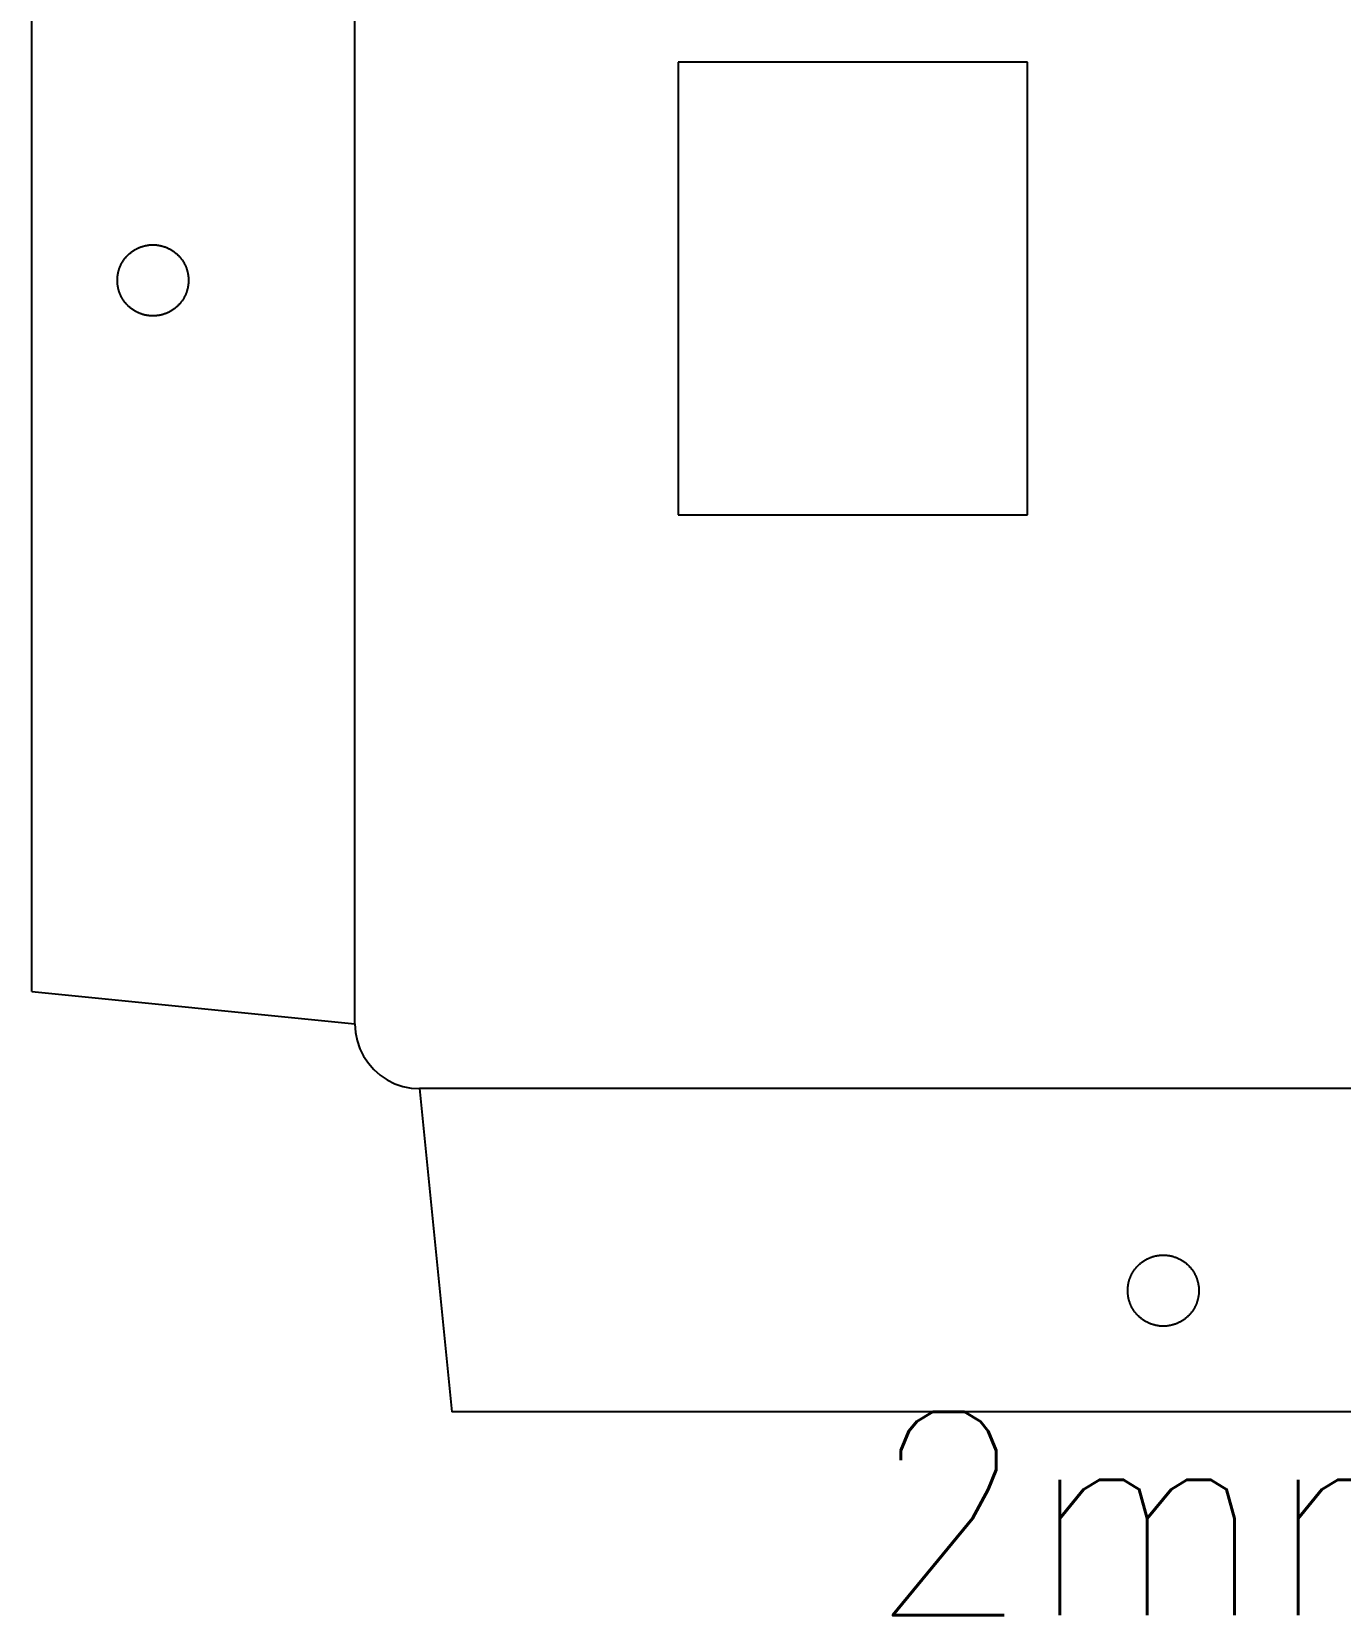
# Model space of a CAD drawing. Extents: x 313 to 538, y -9 to 739.
# Drawn here: x 312.5 to 393.5, y -8.7 to 89.2 of the extents above; entities that cross this region are included whole.
import ezdxf

# ---------------------------------------------------------------- set-up
doc = ezdxf.new("R2010")
doc.units = 0
doc.layers.get('0').update_dxf_attribs({"linetype": 'CONTINUOUS', "true_color": 0xffffff})
doc.layers.add('Layer0', color=7, linetype='CONTINUOUS', true_color=0xffffff)
doc.styles.add('textstyle4', font='')
doc.styles.get('textstyle4').set_extended_font_data('Standard')

msp = doc.modelspace()

# ---------------------------------------------------------------- linework, layer by layer
at = {"layer": 'Layer0'}
for p, q in [((332.527, 27.84), (332.527, 714.84)), ((312.527, 29.84), (312.527, 712.84)), ((352.527, 87.34), (352.527, 59.34)), ((374.127, 87.34), (352.527, 87.34)), ((374.127, 59.34), (374.127, 87.34)), ((318.499, 75.422), (318.527, 75.449)), ((318.527, 75.449), (318.555, 75.475)), ((318.555, 75.475), (318.584, 75.5)), ((318.584, 75.5), (318.613, 75.525)), ((318.613, 75.525), (318.643, 75.55)), ((318.643, 75.55), (318.673, 75.573)), ((318.673, 75.573), (318.703, 75.597)), ((318.703, 75.597), (318.734, 75.62)), ((318.734, 75.62), (318.766, 75.642)), ((318.766, 75.642), (318.797, 75.664)), ((318.797, 75.664), (318.829, 75.685)), ((318.829, 75.685), (318.862, 75.706)), ((318.862, 75.706), (318.894, 75.726)), ((318.894, 75.726), (318.927, 75.745)), ((318.927, 75.745), (318.961, 75.764)), ((318.961, 75.764), (318.995, 75.782)), ((318.995, 75.782), (319.029, 75.8)), ((319.029, 75.8), (319.063, 75.817)), ((319.063, 75.817), (319.098, 75.834)), ((319.098, 75.834), (319.133, 75.85)), ((319.133, 75.85), (319.168, 75.865)), ((319.168, 75.865), (319.203, 75.88)), ((319.203, 75.88), (319.239, 75.894)), ((319.239, 75.894), (319.275, 75.907)), ((319.275, 75.907), (319.311, 75.92)), ((319.311, 75.92), (319.348, 75.932)), ((319.348, 75.932), (319.384, 75.944)), ((319.384, 75.944), (319.421, 75.955)), ((319.421, 75.955), (319.458, 75.965)), ((319.458, 75.965), (319.495, 75.974)), ((319.495, 75.974), (319.533, 75.983)), ((319.533, 75.983), (319.57, 75.992)), ((319.57, 75.992), (319.608, 75.999)), ((319.608, 75.999), (319.645, 76.006)), ((319.645, 76.006), (319.683, 76.013)), ((319.683, 76.013), (319.721, 76.018)), ((319.721, 76.018), (319.759, 76.023)), ((319.759, 76.023), (319.797, 76.028)), ((319.797, 76.028), (319.836, 76.031)), ((319.836, 76.031), (319.874, 76.034)), ((319.874, 76.034), (319.912, 76.037)), ((319.912, 76.037), (319.951, 76.038)), ((319.951, 76.038), (319.989, 76.039)), ((319.989, 76.039), (320.027, 76.04)), ((320.027, 76.04), (320.066, 76.039)), ((320.066, 76.039), (320.104, 76.038)), ((320.104, 76.038), (320.143, 76.037)), ((320.143, 76.037), (320.181, 76.034)), ((320.181, 76.034), (320.219, 76.031)), ((320.219, 76.031), (320.257, 76.028)), ((320.257, 76.028), (320.296, 76.023)), ((320.296, 76.023), (320.334, 76.018)), ((320.334, 76.018), (320.372, 76.013)), ((320.372, 76.013), (320.409, 76.006)), ((320.409, 76.006), (320.447, 75.999)), ((320.447, 75.999), (320.485, 75.992)), ((320.485, 75.992), (320.522, 75.983)), ((320.522, 75.983), (320.56, 75.974)), ((320.56, 75.974), (320.597, 75.965)), ((320.597, 75.965), (320.634, 75.955)), ((320.634, 75.955), (320.671, 75.944)), ((320.671, 75.944), (320.707, 75.932)), ((320.707, 75.932), (320.744, 75.92)), ((320.744, 75.92), (320.78, 75.907)), ((320.78, 75.907), (320.816, 75.894)), ((320.816, 75.894), (320.852, 75.88)), ((320.852, 75.88), (320.887, 75.865)), ((320.887, 75.865), (320.922, 75.85)), ((320.922, 75.85), (320.957, 75.834)), ((320.957, 75.834), (320.992, 75.817)), ((320.992, 75.817), (321.026, 75.8)), ((321.026, 75.8), (321.06, 75.782)), ((321.06, 75.782), (321.094, 75.764)), ((321.094, 75.764), (321.127, 75.745)), ((321.127, 75.745), (321.161, 75.726)), ((321.161, 75.726), (321.193, 75.706)), ((321.193, 75.706), (321.226, 75.685)), ((321.226, 75.685), (321.258, 75.664)), ((321.258, 75.664), (321.289, 75.642)), ((321.289, 75.642), (321.321, 75.62)), ((321.321, 75.62), (321.351, 75.597)), ((321.351, 75.597), (321.382, 75.573)), ((321.382, 75.573), (321.412, 75.55)), ((321.412, 75.55), (321.442, 75.525)), ((321.442, 75.525), (321.471, 75.5)), ((321.471, 75.5), (321.5, 75.475)), ((321.5, 75.475), (321.528, 75.449)), ((321.528, 75.449), (321.556, 75.422)), ((317.913, 74.446), (317.924, 74.483)), ((317.924, 74.483), (317.935, 74.52)), ((317.935, 74.52), (317.947, 74.556)), ((317.947, 74.556), (317.96, 74.592)), ((317.96, 74.592), (317.974, 74.628)), ((317.974, 74.628), (317.988, 74.664)), ((317.988, 74.664), (318.002, 74.699)), ((318.002, 74.699), (318.018, 74.735)), ((318.018, 74.735), (318.034, 74.77)), ((318.034, 74.77), (318.05, 74.804)), ((318.05, 74.804), (318.067, 74.839)), ((318.067, 74.839), (318.085, 74.873)), ((318.085, 74.873), (318.103, 74.906)), ((318.103, 74.906), (318.122, 74.94)), ((318.122, 74.94), (318.142, 74.973)), ((318.142, 74.973), (318.162, 75.006)), ((318.162, 75.006), (318.182, 75.038)), ((318.182, 75.038), (318.204, 75.07)), ((318.204, 75.07), (318.225, 75.102)), ((318.225, 75.102), (318.248, 75.133)), ((318.248, 75.133), (318.27, 75.164)), ((318.27, 75.164), (318.294, 75.194)), ((318.294, 75.194), (318.318, 75.224)), ((318.318, 75.224), (318.342, 75.254)), ((318.342, 75.254), (318.367, 75.283)), ((318.367, 75.283), (318.393, 75.312)), ((318.393, 75.312), (318.418, 75.34)), ((318.418, 75.34), (318.445, 75.368)), ((318.445, 75.368), (318.472, 75.395)), ((318.472, 75.395), (318.499, 75.422)), ((321.556, 75.422), (321.583, 75.395)), ((321.583, 75.395), (321.61, 75.368)), ((321.61, 75.368), (321.636, 75.34)), ((321.636, 75.34), (321.662, 75.312)), ((321.662, 75.312), (321.688, 75.283)), ((321.688, 75.283), (321.713, 75.254)), ((321.713, 75.254), (321.737, 75.224)), ((321.737, 75.224), (321.761, 75.194)), ((321.761, 75.194), (321.784, 75.164)), ((321.784, 75.164), (321.807, 75.133)), ((321.807, 75.133), (321.83, 75.102)), ((321.83, 75.102), (321.851, 75.07)), ((321.851, 75.07), (321.873, 75.038)), ((321.873, 75.038), (321.893, 75.006)), ((321.893, 75.006), (321.913, 74.973)), ((321.913, 74.973), (321.933, 74.94)), ((321.933, 74.94), (321.952, 74.906)), ((321.952, 74.906), (321.97, 74.873)), ((321.97, 74.873), (321.988, 74.839)), ((321.988, 74.839), (322.005, 74.804)), ((322.005, 74.804), (322.021, 74.77)), ((322.021, 74.77), (322.037, 74.735)), ((322.037, 74.735), (322.053, 74.699)), ((322.053, 74.699), (322.067, 74.664)), ((322.067, 74.664), (322.081, 74.628)), ((322.081, 74.628), (322.095, 74.592)), ((322.095, 74.592), (322.108, 74.556)), ((322.108, 74.556), (322.12, 74.52)), ((322.12, 74.52), (322.131, 74.483)), ((322.131, 74.483), (322.142, 74.446)), ((317.827, 73.84), (317.828, 73.878)), ((317.828, 73.801), (317.827, 73.84)), ((317.828, 73.878), (317.829, 73.917)), ((317.829, 73.763), (317.828, 73.801)), ((317.829, 73.917), (317.83, 73.955)), ((317.83, 73.725), (317.829, 73.763)), ((317.83, 73.955), (317.833, 73.993)), ((317.833, 73.686), (317.83, 73.725)), ((317.833, 73.993), (317.836, 74.032)), ((317.836, 73.648), (317.833, 73.686)), ((317.836, 74.032), (317.839, 74.07)), ((317.839, 73.61), (317.836, 73.648)), ((317.839, 74.07), (317.844, 74.108)), ((317.844, 73.572), (317.839, 73.61)), ((317.844, 74.108), (317.849, 74.146)), ((317.849, 73.534), (317.844, 73.572)), ((317.849, 74.146), (317.855, 74.184)), ((317.855, 73.496), (317.849, 73.534)), ((317.855, 74.184), (317.861, 74.222)), ((317.861, 73.458), (317.855, 73.496)), ((317.861, 74.222), (317.868, 74.26)), ((317.868, 74.26), (317.876, 74.297)), ((317.876, 74.297), (317.884, 74.335)), ((317.884, 74.335), (317.893, 74.372)), ((317.893, 74.372), (317.902, 74.409)), ((317.902, 74.409), (317.913, 74.446)), ((322.142, 74.446), (322.152, 74.409)), ((322.152, 74.409), (322.162, 74.372)), ((322.162, 74.372), (322.171, 74.335)), ((322.171, 74.335), (322.179, 74.297)), ((322.179, 74.297), (322.187, 74.26)), ((322.187, 74.26), (322.194, 74.222)), ((322.194, 74.222), (322.2, 74.184)), ((322.2, 73.496), (322.194, 73.458)), ((322.2, 74.184), (322.206, 74.146)), ((322.206, 73.534), (322.2, 73.496)), ((322.206, 74.146), (322.211, 74.108)), ((322.211, 73.572), (322.206, 73.534)), ((322.211, 74.108), (322.215, 74.07)), ((322.215, 73.61), (322.211, 73.572)), ((322.215, 74.07), (322.219, 74.032)), ((322.219, 73.648), (322.215, 73.61)), ((322.219, 74.032), (322.222, 73.993)), ((322.222, 73.686), (322.219, 73.648)), ((322.222, 73.993), (322.224, 73.955)), ((322.224, 73.725), (322.222, 73.686)), ((322.224, 73.955), (322.226, 73.917)), ((322.226, 73.763), (322.224, 73.725)), ((322.226, 73.917), (322.227, 73.878)), ((322.227, 73.801), (322.226, 73.763)), ((322.227, 73.878), (322.227, 73.84)), ((322.227, 73.84), (322.227, 73.801)), ((317.868, 73.42), (317.861, 73.458)), ((317.876, 73.382), (317.868, 73.42)), ((317.884, 73.345), (317.876, 73.382)), ((317.893, 73.308), (317.884, 73.345)), ((317.902, 73.27), (317.893, 73.308)), ((317.913, 73.233), (317.902, 73.27)), ((317.924, 73.197), (317.913, 73.233)), ((317.935, 73.16), (317.924, 73.197)), ((317.947, 73.124), (317.935, 73.16)), ((317.96, 73.087), (317.947, 73.124)), ((317.974, 73.051), (317.96, 73.087)), ((317.988, 73.016), (317.974, 73.051)), ((318.002, 72.98), (317.988, 73.016)), ((318.018, 72.945), (318.002, 72.98)), ((318.034, 72.91), (318.018, 72.945)), ((318.05, 72.875), (318.034, 72.91)), ((318.067, 72.841), (318.05, 72.875)), ((318.085, 72.807), (318.067, 72.841)), ((318.103, 72.773), (318.085, 72.807)), ((318.122, 72.74), (318.103, 72.773)), ((318.142, 72.707), (318.122, 72.74)), ((318.162, 72.674), (318.142, 72.707)), ((318.182, 72.642), (318.162, 72.674)), ((318.204, 72.61), (318.182, 72.642)), ((318.225, 72.578), (318.204, 72.61)), ((318.248, 72.547), (318.225, 72.578)), ((318.27, 72.516), (318.248, 72.547)), ((318.294, 72.485), (318.27, 72.516)), ((321.784, 72.516), (321.761, 72.485)), ((321.807, 72.547), (321.784, 72.516)), ((321.83, 72.578), (321.807, 72.547)), ((321.851, 72.61), (321.83, 72.578)), ((321.873, 72.642), (321.851, 72.61)), ((321.893, 72.674), (321.873, 72.642)), ((321.913, 72.707), (321.893, 72.674)), ((321.933, 72.74), (321.913, 72.707)), ((321.952, 72.773), (321.933, 72.74)), ((321.97, 72.807), (321.952, 72.773)), ((321.988, 72.841), (321.97, 72.807)), ((322.005, 72.875), (321.988, 72.841)), ((322.021, 72.91), (322.005, 72.875)), ((322.037, 72.945), (322.021, 72.91)), ((322.053, 72.98), (322.037, 72.945)), ((322.067, 73.016), (322.053, 72.98)), ((322.081, 73.051), (322.067, 73.016)), ((322.095, 73.087), (322.081, 73.051)), ((322.108, 73.124), (322.095, 73.087)), ((322.12, 73.16), (322.108, 73.124)), ((322.131, 73.197), (322.12, 73.16)), ((322.142, 73.233), (322.131, 73.197)), ((322.152, 73.27), (322.142, 73.233)), ((322.162, 73.308), (322.152, 73.27)), ((322.171, 73.345), (322.162, 73.308)), ((322.179, 73.382), (322.171, 73.345)), ((322.187, 73.42), (322.179, 73.382)), ((322.194, 73.458), (322.187, 73.42)), ((318.318, 72.455), (318.294, 72.485)), ((318.342, 72.426), (318.318, 72.455)), ((318.367, 72.397), (318.342, 72.426)), ((318.393, 72.368), (318.367, 72.397)), ((318.418, 72.339), (318.393, 72.368)), ((318.445, 72.312), (318.418, 72.339)), ((318.472, 72.284), (318.445, 72.312)), ((318.499, 72.257), (318.472, 72.284)), ((318.527, 72.231), (318.499, 72.257)), ((318.555, 72.205), (318.527, 72.231)), ((318.584, 72.179), (318.555, 72.205)), ((318.613, 72.155), (318.584, 72.179)), ((318.643, 72.13), (318.613, 72.155)), ((318.673, 72.106), (318.643, 72.13)), ((318.703, 72.083), (318.673, 72.106)), ((318.734, 72.06), (318.703, 72.083)), ((318.766, 72.038), (318.734, 72.06)), ((318.797, 72.016), (318.766, 72.038)), ((318.829, 71.995), (318.797, 72.016)), ((318.862, 71.974), (318.829, 71.995)), ((318.894, 71.954), (318.862, 71.974)), ((318.927, 71.935), (318.894, 71.954)), ((318.961, 71.916), (318.927, 71.935)), ((318.995, 71.897), (318.961, 71.916)), ((319.029, 71.88), (318.995, 71.897)), ((319.063, 71.862), (319.029, 71.88)), ((319.098, 71.846), (319.063, 71.862)), ((319.133, 71.83), (319.098, 71.846)), ((319.168, 71.815), (319.133, 71.83)), ((319.203, 71.8), (319.168, 71.815)), ((319.239, 71.786), (319.203, 71.8)), ((319.275, 71.773), (319.239, 71.786)), ((319.311, 71.76), (319.275, 71.773)), ((319.348, 71.748), (319.311, 71.76)), ((319.384, 71.736), (319.348, 71.748)), ((319.421, 71.725), (319.384, 71.736)), ((319.458, 71.715), (319.421, 71.725)), ((319.495, 71.705), (319.458, 71.715)), ((319.533, 71.696), (319.495, 71.705)), ((319.57, 71.688), (319.533, 71.696)), ((319.608, 71.68), (319.57, 71.688)), ((319.645, 71.673), (319.608, 71.68)), ((319.683, 71.667), (319.645, 71.673)), ((319.721, 71.661), (319.683, 71.667)), ((319.759, 71.656), (319.721, 71.661)), ((319.797, 71.652), (319.759, 71.656)), ((319.836, 71.648), (319.797, 71.652)), ((319.874, 71.645), (319.836, 71.648)), ((319.912, 71.643), (319.874, 71.645)), ((319.951, 71.641), (319.912, 71.643)), ((319.989, 71.64), (319.951, 71.641)), ((320.027, 71.64), (319.989, 71.64)), ((320.066, 71.64), (320.027, 71.64)), ((320.104, 71.641), (320.066, 71.64)), ((320.143, 71.643), (320.104, 71.641)), ((320.181, 71.645), (320.143, 71.643)), ((320.219, 71.648), (320.181, 71.645)), ((320.257, 71.652), (320.219, 71.648)), ((320.296, 71.656), (320.257, 71.652)), ((320.334, 71.661), (320.296, 71.656)), ((320.372, 71.667), (320.334, 71.661)), ((320.409, 71.673), (320.372, 71.667)), ((320.447, 71.68), (320.409, 71.673)), ((320.485, 71.688), (320.447, 71.68)), ((320.522, 71.696), (320.485, 71.688)), ((320.56, 71.705), (320.522, 71.696)), ((320.597, 71.715), (320.56, 71.705)), ((320.634, 71.725), (320.597, 71.715)), ((320.671, 71.736), (320.634, 71.725)), ((320.707, 71.748), (320.671, 71.736)), ((320.744, 71.76), (320.707, 71.748)), ((320.78, 71.773), (320.744, 71.76)), ((320.816, 71.786), (320.78, 71.773)), ((320.852, 71.8), (320.816, 71.786)), ((320.887, 71.815), (320.852, 71.8)), ((320.922, 71.83), (320.887, 71.815)), ((320.957, 71.846), (320.922, 71.83)), ((320.992, 71.862), (320.957, 71.846)), ((321.026, 71.88), (320.992, 71.862)), ((321.06, 71.897), (321.026, 71.88)), ((321.094, 71.916), (321.06, 71.897)), ((321.127, 71.935), (321.094, 71.916)), ((321.161, 71.954), (321.127, 71.935)), ((321.193, 71.974), (321.161, 71.954)), ((321.226, 71.995), (321.193, 71.974)), ((321.258, 72.016), (321.226, 71.995)), ((321.289, 72.038), (321.258, 72.016)), ((321.321, 72.06), (321.289, 72.038)), ((321.351, 72.083), (321.321, 72.06)), ((321.382, 72.106), (321.351, 72.083)), ((321.412, 72.13), (321.382, 72.106)), ((321.442, 72.155), (321.412, 72.13)), ((321.471, 72.179), (321.442, 72.155)), ((321.5, 72.205), (321.471, 72.179)), ((321.528, 72.231), (321.5, 72.205)), ((321.556, 72.257), (321.528, 72.231)), ((321.583, 72.284), (321.556, 72.257)), ((321.61, 72.312), (321.583, 72.284)), ((321.636, 72.339), (321.61, 72.312)), ((321.662, 72.368), (321.636, 72.339)), ((321.688, 72.397), (321.662, 72.368)), ((321.713, 72.426), (321.688, 72.397)), ((321.737, 72.455), (321.713, 72.426)), ((321.761, 72.485), (321.737, 72.455)), ((352.527, 59.34), (374.127, 59.34)), ((312.527, 29.84), (332.527, 27.84)), ((332.527, 27.84), (332.562, 27.318)), ((332.562, 27.318), (332.664, 26.805)), ((332.664, 26.805), (332.832, 26.309)), ((332.832, 26.309), (333.063, 25.84)), ((333.063, 25.84), (333.354, 25.405)), ((333.354, 25.405), (333.699, 25.011)), ((333.699, 25.011), (334.092, 24.666)), ((334.092, 24.666), (334.527, 24.376)), ((334.527, 24.376), (334.997, 24.144)), ((334.997, 24.144), (335.492, 23.976)), ((335.492, 23.976), (336.005, 23.874)), ((336.005, 23.874), (336.527, 23.84)), ((513.527, 23.84), (336.527, 23.84)), ((336.527, 23.84), (338.527, 3.84)), ((380.818, 12.724), (380.842, 12.754)), ((380.842, 12.754), (380.867, 12.783)), ((380.867, 12.783), (380.893, 12.812)), ((380.893, 12.812), (380.918, 12.84)), ((380.918, 12.84), (380.945, 12.868)), ((380.945, 12.868), (380.972, 12.895)), ((380.972, 12.895), (380.999, 12.922)), ((380.999, 12.922), (381.027, 12.949)), ((381.027, 12.949), (381.055, 12.975)), ((381.055, 12.975), (381.084, 13)), ((381.084, 13), (381.113, 13.025)), ((381.113, 13.025), (381.143, 13.05)), ((381.143, 13.05), (381.173, 13.073)), ((381.173, 13.073), (381.203, 13.097)), ((381.203, 13.097), (381.234, 13.12)), ((381.234, 13.12), (381.266, 13.142)), ((381.266, 13.142), (381.297, 13.164)), ((381.297, 13.164), (381.329, 13.185)), ((381.329, 13.185), (381.362, 13.206)), ((381.362, 13.206), (381.394, 13.226)), ((381.394, 13.226), (381.427, 13.245)), ((381.427, 13.245), (381.461, 13.264)), ((381.461, 13.264), (381.495, 13.282)), ((381.495, 13.282), (381.529, 13.3)), ((381.529, 13.3), (381.563, 13.317)), ((381.563, 13.317), (381.598, 13.334)), ((381.598, 13.334), (381.633, 13.35)), ((381.633, 13.35), (381.668, 13.365)), ((381.668, 13.365), (381.703, 13.38)), ((381.703, 13.38), (381.739, 13.394)), ((381.739, 13.394), (381.775, 13.407)), ((381.775, 13.407), (381.811, 13.42)), ((381.811, 13.42), (381.848, 13.432)), ((381.848, 13.432), (381.884, 13.444)), ((381.884, 13.444), (381.921, 13.455)), ((381.921, 13.455), (381.958, 13.465)), ((381.958, 13.465), (381.995, 13.474)), ((381.995, 13.474), (382.033, 13.483)), ((382.033, 13.483), (382.07, 13.492)), ((382.07, 13.492), (382.108, 13.499)), ((382.108, 13.499), (382.145, 13.506)), ((382.145, 13.506), (382.183, 13.513)), ((382.183, 13.513), (382.221, 13.518)), ((382.221, 13.518), (382.259, 13.523)), ((382.259, 13.523), (382.297, 13.528)), ((382.297, 13.528), (382.336, 13.531)), ((382.336, 13.531), (382.374, 13.534)), ((382.374, 13.534), (382.412, 13.537)), ((382.412, 13.537), (382.451, 13.538)), ((382.451, 13.538), (382.489, 13.539)), ((382.489, 13.539), (382.527, 13.54)), ((382.527, 13.54), (382.566, 13.539)), ((382.566, 13.539), (382.604, 13.538)), ((382.604, 13.538), (382.643, 13.537)), ((382.643, 13.537), (382.681, 13.534)), ((382.681, 13.534), (382.719, 13.531)), ((382.719, 13.531), (382.757, 13.528)), ((382.757, 13.528), (382.796, 13.523)), ((382.796, 13.523), (382.834, 13.518)), ((382.834, 13.518), (382.872, 13.513)), ((382.872, 13.513), (382.909, 13.506)), ((382.909, 13.506), (382.947, 13.499)), ((382.947, 13.499), (382.985, 13.492)), ((382.985, 13.492), (383.022, 13.483)), ((383.022, 13.483), (383.06, 13.474)), ((383.06, 13.474), (383.097, 13.465)), ((383.097, 13.465), (383.134, 13.455)), ((383.134, 13.455), (383.171, 13.444)), ((383.171, 13.444), (383.207, 13.432)), ((383.207, 13.432), (383.244, 13.42)), ((383.244, 13.42), (383.28, 13.407)), ((383.28, 13.407), (383.316, 13.394)), ((383.316, 13.394), (383.352, 13.38)), ((383.352, 13.38), (383.387, 13.365)), ((383.387, 13.365), (383.422, 13.35)), ((383.422, 13.35), (383.457, 13.334)), ((383.457, 13.334), (383.492, 13.317)), ((383.492, 13.317), (383.526, 13.3)), ((383.526, 13.3), (383.56, 13.282)), ((383.56, 13.282), (383.594, 13.264)), ((383.594, 13.264), (383.627, 13.245)), ((383.627, 13.245), (383.661, 13.226)), ((383.661, 13.226), (383.693, 13.206)), ((383.693, 13.206), (383.726, 13.185)), ((383.726, 13.185), (383.758, 13.164)), ((383.758, 13.164), (383.789, 13.142)), ((383.789, 13.142), (383.821, 13.12)), ((383.821, 13.12), (383.851, 13.097)), ((383.851, 13.097), (383.882, 13.073)), ((383.882, 13.073), (383.912, 13.05)), ((383.912, 13.05), (383.942, 13.025)), ((383.942, 13.025), (383.971, 13)), ((383.971, 13), (384, 12.975)), ((384, 12.975), (384.028, 12.949)), ((384.028, 12.949), (384.056, 12.922)), ((384.056, 12.922), (384.083, 12.895)), ((384.083, 12.895), (384.11, 12.868)), ((384.11, 12.868), (384.136, 12.84)), ((384.136, 12.84), (384.162, 12.812)), ((384.162, 12.812), (384.188, 12.783)), ((384.188, 12.783), (384.213, 12.754)), ((384.213, 12.754), (384.237, 12.724)), ((380.361, 11.722), (380.368, 11.76)), ((380.368, 11.76), (380.376, 11.797)), ((380.376, 11.797), (380.384, 11.835)), ((380.384, 11.835), (380.393, 11.872)), ((380.393, 11.872), (380.402, 11.909)), ((380.402, 11.909), (380.413, 11.946)), ((380.413, 11.946), (380.424, 11.983)), ((380.424, 11.983), (380.435, 12.02)), ((380.435, 12.02), (380.447, 12.056)), ((380.447, 12.056), (380.46, 12.092)), ((380.46, 12.092), (380.474, 12.128)), ((380.474, 12.128), (380.488, 12.164)), ((380.488, 12.164), (380.502, 12.199)), ((380.502, 12.199), (380.518, 12.235)), ((380.518, 12.235), (380.534, 12.27)), ((380.534, 12.27), (380.55, 12.304)), ((380.55, 12.304), (380.567, 12.339)), ((380.567, 12.339), (380.585, 12.373)), ((380.585, 12.373), (380.603, 12.406)), ((380.603, 12.406), (380.622, 12.44)), ((380.622, 12.44), (380.642, 12.473)), ((380.642, 12.473), (380.662, 12.506)), ((380.662, 12.506), (380.682, 12.538)), ((380.682, 12.538), (380.704, 12.57)), ((380.704, 12.57), (380.725, 12.602)), ((380.725, 12.602), (380.748, 12.633)), ((380.748, 12.633), (380.77, 12.664)), ((380.77, 12.664), (380.794, 12.694)), ((380.794, 12.694), (380.818, 12.724)), ((384.237, 12.724), (384.261, 12.694)), ((384.261, 12.694), (384.284, 12.664)), ((384.284, 12.664), (384.307, 12.633)), ((384.307, 12.633), (384.33, 12.602)), ((384.33, 12.602), (384.351, 12.57)), ((384.351, 12.57), (384.373, 12.538)), ((384.373, 12.538), (384.393, 12.506)), ((384.393, 12.506), (384.413, 12.473)), ((384.413, 12.473), (384.433, 12.44)), ((384.433, 12.44), (384.452, 12.406)), ((384.452, 12.406), (384.47, 12.373)), ((384.47, 12.373), (384.488, 12.339)), ((384.488, 12.339), (384.505, 12.304)), ((384.505, 12.304), (384.521, 12.27)), ((384.521, 12.27), (384.537, 12.235)), ((384.537, 12.235), (384.553, 12.199)), ((384.553, 12.199), (384.567, 12.164)), ((384.567, 12.164), (384.581, 12.128)), ((384.581, 12.128), (384.595, 12.092)), ((384.595, 12.092), (384.608, 12.056)), ((384.608, 12.056), (384.62, 12.02)), ((384.62, 12.02), (384.631, 11.983)), ((384.631, 11.983), (384.642, 11.946)), ((384.642, 11.946), (384.652, 11.909)), ((384.652, 11.909), (384.662, 11.872)), ((384.662, 11.872), (384.671, 11.835)), ((384.671, 11.835), (384.679, 11.797)), ((384.679, 11.797), (384.687, 11.76)), ((384.687, 11.76), (384.694, 11.722)), ((380.327, 11.34), (380.328, 11.378)), ((380.328, 11.301), (380.327, 11.34)), ((380.328, 11.378), (380.329, 11.417)), ((380.329, 11.263), (380.328, 11.301)), ((380.329, 11.417), (380.33, 11.455)), ((380.33, 11.225), (380.329, 11.263)), ((380.33, 11.455), (380.333, 11.493)), ((380.333, 11.186), (380.33, 11.225)), ((380.333, 11.493), (380.336, 11.532)), ((380.336, 11.148), (380.333, 11.186)), ((380.336, 11.532), (380.339, 11.57)), ((380.339, 11.11), (380.336, 11.148)), ((380.339, 11.57), (380.344, 11.608)), ((380.344, 11.072), (380.339, 11.11)), ((380.344, 11.608), (380.349, 11.646)), ((380.349, 11.034), (380.344, 11.072)), ((380.349, 11.646), (380.355, 11.684)), ((380.355, 10.996), (380.349, 11.034)), ((380.355, 11.684), (380.361, 11.722)), ((380.361, 10.958), (380.355, 10.996)), ((380.368, 10.92), (380.361, 10.958)), ((380.376, 10.882), (380.368, 10.92)), ((380.384, 10.845), (380.376, 10.882)), ((380.393, 10.808), (380.384, 10.845)), ((380.402, 10.77), (380.393, 10.808)), ((384.662, 10.808), (384.652, 10.77)), ((384.671, 10.845), (384.662, 10.808)), ((384.679, 10.882), (384.671, 10.845)), ((384.687, 10.92), (384.679, 10.882)), ((384.694, 10.958), (384.687, 10.92)), ((384.694, 11.722), (384.7, 11.684)), ((384.7, 10.996), (384.694, 10.958)), ((384.7, 11.684), (384.706, 11.646)), ((384.706, 11.034), (384.7, 10.996)), ((384.706, 11.646), (384.711, 11.608)), ((384.711, 11.072), (384.706, 11.034)), ((384.711, 11.608), (384.715, 11.57)), ((384.715, 11.11), (384.711, 11.072)), ((384.715, 11.57), (384.719, 11.532)), ((384.719, 11.148), (384.715, 11.11)), ((384.719, 11.532), (384.722, 11.493)), ((384.722, 11.186), (384.719, 11.148)), ((384.722, 11.493), (384.724, 11.455)), ((384.724, 11.225), (384.722, 11.186)), ((384.724, 11.455), (384.726, 11.417)), ((384.726, 11.263), (384.724, 11.225)), ((384.726, 11.417), (384.727, 11.378)), ((384.727, 11.301), (384.726, 11.263)), ((384.727, 11.378), (384.727, 11.34)), ((384.727, 11.34), (384.727, 11.301)), ((380.413, 10.733), (380.402, 10.77)), ((380.424, 10.697), (380.413, 10.733)), ((380.435, 10.66), (380.424, 10.697)), ((380.447, 10.624), (380.435, 10.66)), ((380.46, 10.587), (380.447, 10.624)), ((380.474, 10.551), (380.46, 10.587)), ((380.488, 10.516), (380.474, 10.551)), ((380.502, 10.48), (380.488, 10.516)), ((380.518, 10.445), (380.502, 10.48)), ((380.534, 10.41), (380.518, 10.445)), ((380.55, 10.375), (380.534, 10.41)), ((380.567, 10.341), (380.55, 10.375)), ((380.585, 10.307), (380.567, 10.341)), ((380.603, 10.273), (380.585, 10.307)), ((380.622, 10.24), (380.603, 10.273)), ((380.642, 10.207), (380.622, 10.24)), ((380.662, 10.174), (380.642, 10.207)), ((380.682, 10.142), (380.662, 10.174)), ((380.704, 10.11), (380.682, 10.142)), ((380.725, 10.078), (380.704, 10.11)), ((380.748, 10.047), (380.725, 10.078)), ((380.77, 10.016), (380.748, 10.047)), ((380.794, 9.985), (380.77, 10.016)), ((380.818, 9.955), (380.794, 9.985)), ((380.842, 9.926), (380.818, 9.955)), ((380.867, 9.897), (380.842, 9.926)), ((380.893, 9.868), (380.867, 9.897)), ((380.918, 9.839), (380.893, 9.868)), ((380.945, 9.812), (380.918, 9.839)), ((380.972, 9.784), (380.945, 9.812)), ((384.11, 9.812), (384.083, 9.784)), ((384.136, 9.839), (384.11, 9.812)), ((384.162, 9.868), (384.136, 9.839)), ((384.188, 9.897), (384.162, 9.868)), ((384.213, 9.926), (384.188, 9.897)), ((384.237, 9.955), (384.213, 9.926)), ((384.261, 9.985), (384.237, 9.955)), ((384.284, 10.016), (384.261, 9.985)), ((384.307, 10.047), (384.284, 10.016)), ((384.33, 10.078), (384.307, 10.047)), ((384.351, 10.11), (384.33, 10.078)), ((384.373, 10.142), (384.351, 10.11)), ((384.393, 10.174), (384.373, 10.142)), ((384.413, 10.207), (384.393, 10.174)), ((384.433, 10.24), (384.413, 10.207)), ((384.452, 10.273), (384.433, 10.24)), ((384.47, 10.307), (384.452, 10.273)), ((384.488, 10.341), (384.47, 10.307)), ((384.505, 10.375), (384.488, 10.341)), ((384.521, 10.41), (384.505, 10.375)), ((384.537, 10.445), (384.521, 10.41)), ((384.553, 10.48), (384.537, 10.445)), ((384.567, 10.516), (384.553, 10.48)), ((384.581, 10.551), (384.567, 10.516)), ((384.595, 10.587), (384.581, 10.551)), ((384.608, 10.624), (384.595, 10.587)), ((384.62, 10.66), (384.608, 10.624)), ((384.631, 10.697), (384.62, 10.66)), ((384.642, 10.733), (384.631, 10.697)), ((384.652, 10.77), (384.642, 10.733)), ((380.999, 9.757), (380.972, 9.784)), ((381.027, 9.731), (380.999, 9.757)), ((381.055, 9.705), (381.027, 9.731)), ((381.084, 9.679), (381.055, 9.705)), ((381.113, 9.655), (381.084, 9.679)), ((381.143, 9.63), (381.113, 9.655)), ((381.173, 9.606), (381.143, 9.63)), ((381.203, 9.583), (381.173, 9.606)), ((381.234, 9.56), (381.203, 9.583)), ((381.266, 9.538), (381.234, 9.56)), ((381.297, 9.516), (381.266, 9.538)), ((381.329, 9.495), (381.297, 9.516)), ((381.362, 9.474), (381.329, 9.495)), ((381.394, 9.454), (381.362, 9.474)), ((381.427, 9.435), (381.394, 9.454)), ((381.461, 9.416), (381.427, 9.435)), ((381.495, 9.397), (381.461, 9.416)), ((381.529, 9.38), (381.495, 9.397)), ((381.563, 9.362), (381.529, 9.38)), ((381.598, 9.346), (381.563, 9.362)), ((381.633, 9.33), (381.598, 9.346)), ((381.668, 9.315), (381.633, 9.33)), ((381.703, 9.3), (381.668, 9.315)), ((381.739, 9.286), (381.703, 9.3)), ((381.775, 9.273), (381.739, 9.286)), ((381.811, 9.26), (381.775, 9.273)), ((381.848, 9.248), (381.811, 9.26)), ((381.884, 9.236), (381.848, 9.248)), ((381.921, 9.225), (381.884, 9.236)), ((381.958, 9.215), (381.921, 9.225)), ((381.995, 9.205), (381.958, 9.215)), ((382.033, 9.196), (381.995, 9.205)), ((382.07, 9.188), (382.033, 9.196)), ((382.108, 9.18), (382.07, 9.188)), ((382.145, 9.173), (382.108, 9.18)), ((382.183, 9.167), (382.145, 9.173)), ((382.221, 9.161), (382.183, 9.167)), ((382.259, 9.156), (382.221, 9.161)), ((382.297, 9.152), (382.259, 9.156)), ((382.336, 9.148), (382.297, 9.152)), ((382.374, 9.145), (382.336, 9.148)), ((382.412, 9.143), (382.374, 9.145)), ((382.451, 9.141), (382.412, 9.143)), ((382.489, 9.14), (382.451, 9.141)), ((382.527, 9.14), (382.489, 9.14)), ((382.566, 9.14), (382.527, 9.14)), ((382.604, 9.141), (382.566, 9.14)), ((382.643, 9.143), (382.604, 9.141)), ((382.681, 9.145), (382.643, 9.143)), ((382.719, 9.148), (382.681, 9.145)), ((382.757, 9.152), (382.719, 9.148)), ((382.796, 9.156), (382.757, 9.152)), ((382.834, 9.161), (382.796, 9.156)), ((382.872, 9.167), (382.834, 9.161)), ((382.909, 9.173), (382.872, 9.167)), ((382.947, 9.18), (382.909, 9.173)), ((382.985, 9.188), (382.947, 9.18)), ((383.022, 9.196), (382.985, 9.188)), ((383.06, 9.205), (383.022, 9.196)), ((383.097, 9.215), (383.06, 9.205)), ((383.134, 9.225), (383.097, 9.215)), ((383.171, 9.236), (383.134, 9.225)), ((383.207, 9.248), (383.171, 9.236)), ((383.244, 9.26), (383.207, 9.248)), ((383.28, 9.273), (383.244, 9.26)), ((383.316, 9.286), (383.28, 9.273)), ((383.352, 9.3), (383.316, 9.286)), ((383.387, 9.315), (383.352, 9.3)), ((383.422, 9.33), (383.387, 9.315)), ((383.457, 9.346), (383.422, 9.33)), ((383.492, 9.362), (383.457, 9.346)), ((383.526, 9.38), (383.492, 9.362)), ((383.56, 9.397), (383.526, 9.38)), ((383.594, 9.416), (383.56, 9.397)), ((383.627, 9.435), (383.594, 9.416)), ((383.661, 9.454), (383.627, 9.435)), ((383.693, 9.474), (383.661, 9.454)), ((383.726, 9.495), (383.693, 9.474)), ((383.758, 9.516), (383.726, 9.495)), ((383.789, 9.538), (383.758, 9.516)), ((383.821, 9.56), (383.789, 9.538)), ((383.851, 9.583), (383.821, 9.56)), ((383.882, 9.606), (383.851, 9.583)), ((383.912, 9.63), (383.882, 9.606)), ((383.942, 9.655), (383.912, 9.63)), ((383.971, 9.679), (383.942, 9.655)), ((384, 9.705), (383.971, 9.679)), ((384.028, 9.731), (384, 9.705)), ((384.056, 9.757), (384.028, 9.731)), ((384.083, 9.784), (384.056, 9.757)), ((511.527, 3.84), (338.527, 3.84))]:
    msp.add_line(p, q, dxfattribs=at)

# ---------------------------------------------------------------- texts
at = {"insert": (425.027, 3.84), "char_height": 4.7625, "attachment_point": 2, "style": 'textstyle4'}
msp.add_mtext('\\H12.5866;2mm Aluminum', dxfattribs=at)

doc.saveas('drawing.dxf')
